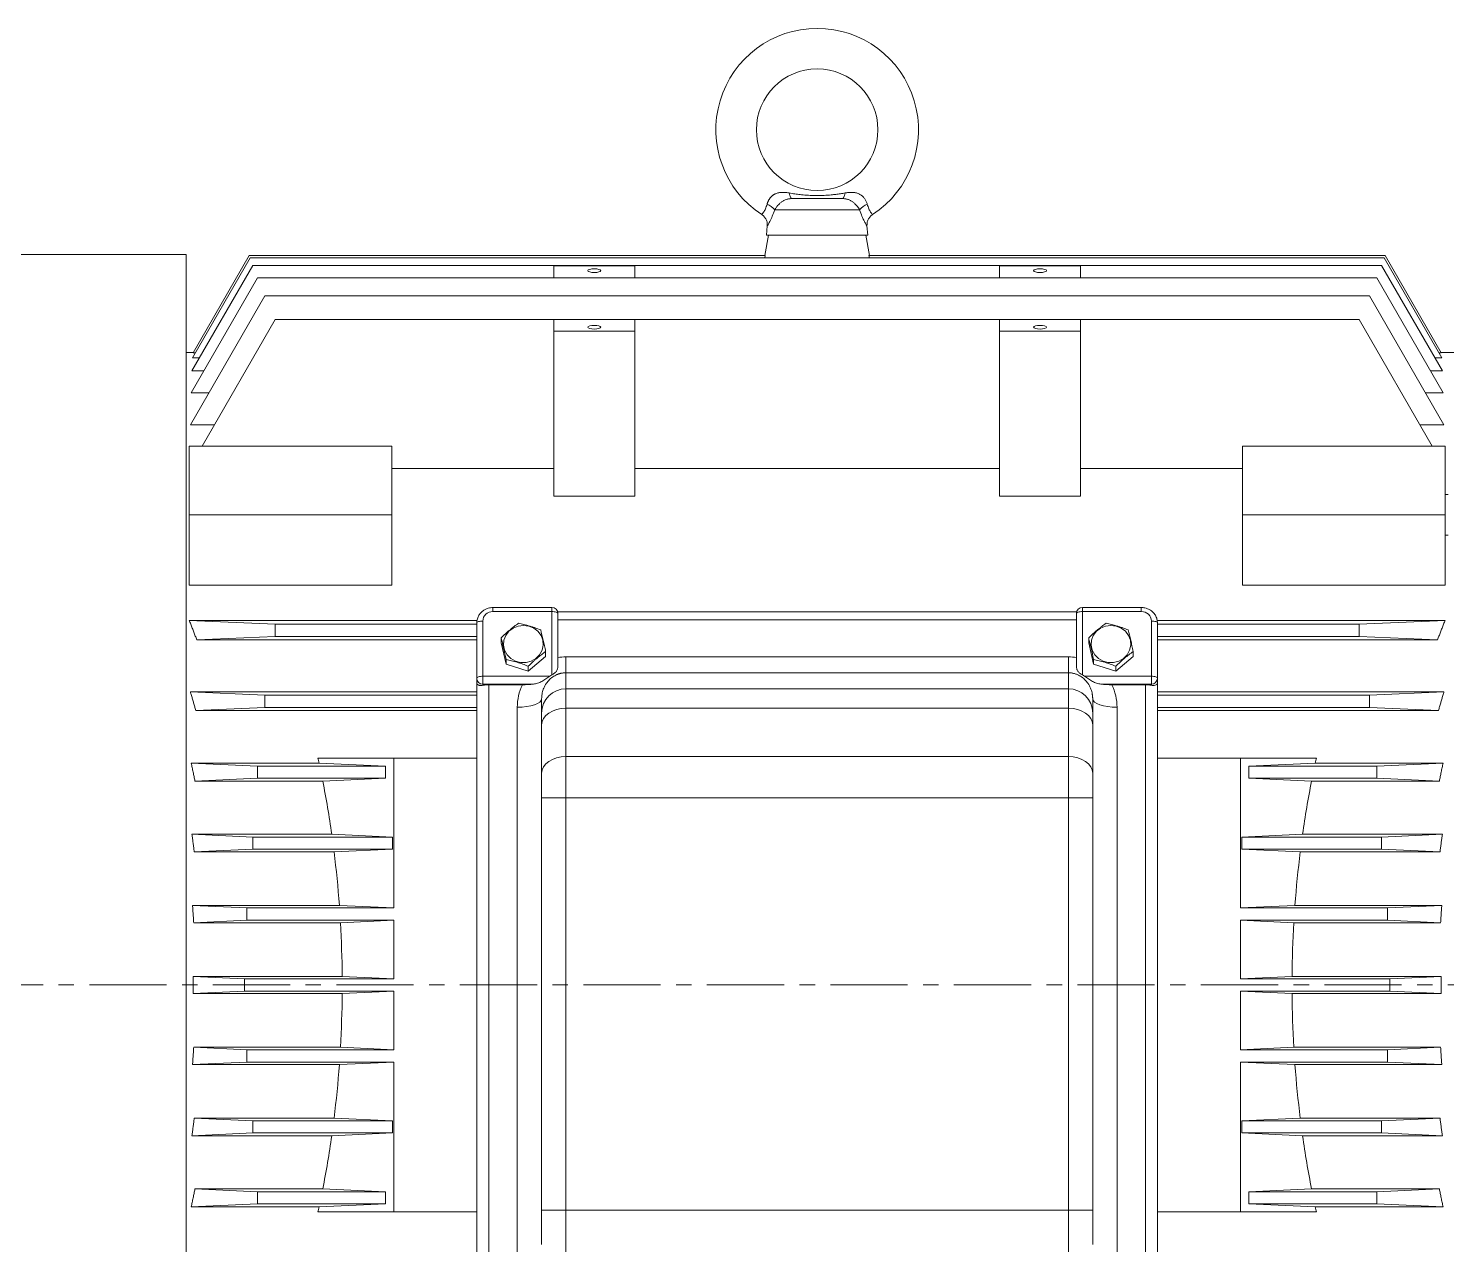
# Model space of a CAD drawing. Header units: millimetres. Extents: x -1229 to 6348, y -522 to 5252.
# Drawn here: x 616.6 to 966.6, y 1390.9 to 1691 of the extents above; entities that cross this region are included whole.
import ezdxf

# ---------------------------------------------------------------- set-up
doc = ezdxf.new("R2010")
doc.units = ezdxf.units.MM
doc.header["$LTSCALE"] = 25.4
doc.linetypes.add('CENTERX2', pattern=[0.8, 0.5, -0.1, 0.1, -0.1])
doc.layers.add('Centerline', color=5, linetype='CENTERX2', lineweight=5)

# ---------------------------------------------------------------- blocks, each defined once
blk = doc.blocks.new('HHI 286TS FRONT VIEW')
at = {"color": 7, "linetype": 'Continuous', "lineweight": 5}
for p, q in [((-332.43, 191.26), (-353.37, 191.26)), ((-355.2, 187.28), (-355.4, 185)), ((-330.4, 185), (-330.6, 187.28)), ((-354.9, 185), (-355.78, 180)), ((-330.4, 185), (-355.4, 185)), ((-330.02, 180), (-330.9, 185)), ((-498.6, 180.2), (-621.6, 180.2)), ((-498.6, 180.2), (-498.6, -158.04)), ((-482.83, 179.39), (-497.05, 154.76)), ((-483.04, 180), (-496.91, 155.99)), ((-355.69, 180), (-483.04, 180)), ((-202.97, 179.39), (-482.83, 179.39)), ((-355.69, 180), (-355.8, 179.39)), ((-330, 179.39), (-330.11, 180)), ((-202.76, 180), (-330.11, 180)), ((-188.75, 154.76), (-202.97, 179.39)), ((-188.89, 155.99), (-202.76, 180)), ((-482.17, 177.54), (-497.2, 151.5)), ((-203.63, 177.54), (-482.17, 177.54)), ((-407.9, 177.42), (-407.9, 174.43)), ((-407.9, 177.42), (-387.9, 177.42)), ((-387.9, 177.42), (-387.9, 174.43)), ((-297.9, 174.43), (-297.9, 177.42)), ((-277.9, 177.42), (-297.9, 177.42)), ((-277.9, 174.43), (-277.9, 177.42)), ((-188.6, 151.5), (-203.63, 177.54)), ((-481.01, 174.43), (-497.37, 146.08)), ((-204.79, 174.43), (-481.01, 174.43)), ((-188.43, 146.08), (-204.79, 174.43)), ((-479.24, 170), (-497.59, 138.22)), ((-206.56, 170), (-479.24, 170)), ((-188.21, 138.22), (-206.56, 170)), ((-476.67, 164.19), (-494.71, 132.94)), ((-407.9, 164.19), (-476.67, 164.19)), ((-407.9, 164.19), (-407.9, 161.28)), ((-387.9, 164.19), (-407.9, 164.19)), ((-407.9, 161.28), (-407.9, 120.56)), ((-407.9, 161.28), (-387.9, 161.28)), ((-387.9, 164.19), (-387.9, 161.28)), ((-297.9, 164.19), (-387.9, 164.19)), ((-387.9, 161.28), (-387.9, 120.56)), ((-277.9, 164.19), (-297.9, 164.19)), ((-297.9, 161.28), (-297.9, 164.19)), ((-277.9, 161.28), (-297.9, 161.28)), ((-297.9, 120.56), (-297.9, 161.28)), ((-277.9, 161.28), (-277.9, 164.19)), ((-209.13, 164.19), (-277.9, 164.19)), ((-277.9, 120.56), (-277.9, 161.28)), ((-191.09, 132.94), (-209.13, 164.19)), ((-496.91, 156), (-498.6, 156)), ((-495.32, 154.76), (-497.05, 154.76)), ((-496.34, 155.99), (-496.91, 155.99)), ((-188.75, 154.76), (-190.48, 154.76)), ((-188.89, 155.99), (-189.46, 155.99)), ((-183.2, 156), (-188.89, 156)), ((-494.24, 151.5), (-497.2, 151.5)), ((-188.6, 151.5), (-191.56, 151.5)), ((-493.05, 146.08), (-497.37, 146.08)), ((-188.43, 146.08), (-192.75, 146.08)), ((-491.67, 138.22), (-497.59, 138.22)), ((-188.21, 138.22), (-194.13, 138.22)), ((-497.9, 132.94), (-447.9, 132.94)), ((-497.9, 115.97), (-497.9, 132.94)), ((-447.9, 115.97), (-447.9, 132.94)), ((-237.9, 132.94), (-237.9, 115.97)), ((-187.9, 132.94), (-237.9, 132.94)), ((-187.9, 132.94), (-187.9, 115.97)), ((-407.9, 127.45), (-447.9, 127.45)), ((-297.9, 127.45), (-387.9, 127.45)), ((-237.9, 127.45), (-277.9, 127.45)), ((-387.9, 120.56), (-407.9, 120.56)), ((-277.9, 120.56), (-297.9, 120.56)), ((-187.2, 120.97), (-187.9, 120.97)), ((-497.9, 115.97), (-447.9, 115.97)), ((-497.9, 98.67), (-497.9, 115.97)), ((-447.9, 115.97), (-447.9, 98.67)), ((-187.9, 115.97), (-237.9, 115.97)), ((-237.9, 115.97), (-237.9, 98.67)), ((-187.9, 98.67), (-187.9, 115.97)), ((-187.9, 110.97), (-187.2, 110.97)), ((-447.9, 98.67), (-497.9, 98.67)), ((-187.9, 98.67), (-237.9, 98.67)), ((-408.4, 93.13), (-422.9, 93.13)), ((-422.9, 92.14), (-422.9, 93.13)), ((-422.9, 92.14), (-408.4, 92.14)), ((-408.4, 92.14), (-408.4, 93.13)), ((-408.4, 92.14), (-408.4, 76.48)), ((-278.85, 92.02), (-406.95, 92.02)), ((-406.9, 78.65), (-406.9, 91.63)), ((-278.9, 91.63), (-278.9, 78.65)), ((-262.9, 93.13), (-277.4, 93.13)), ((-277.4, 93.13), (-277.4, 92.14)), ((-277.4, 92.14), (-277.4, 76.48)), ((-277.4, 92.14), (-262.9, 92.14)), ((-262.9, 92.14), (-262.9, 93.13)), ((-476.67, 89), (-497.88, 89.96)), ((-497.88, 89.96), (-426.8, 89.96)), ((-476.67, 89), (-426.9, 89)), ((-476.67, 86), (-476.67, 89)), ((-426.9, 75.65), (-426.9, 89.28)), ((-425.4, 76.17), (-425.4, 89.79)), ((-406.9, 90.05), (-278.9, 90.05)), ((-260.4, 89.79), (-260.4, 76.17)), ((-259, 89.96), (-187.92, 89.96)), ((-258.9, 89.28), (-258.9, 75.65)), ((-258.9, 89), (-209.13, 89)), ((-187.92, 89.96), (-209.13, 89)), ((-209.13, 89), (-209.13, 86)), ((-495.99, 85.12), (-476.67, 86)), ((-426.9, 85.12), (-495.99, 85.12)), ((-426.9, 86), (-476.67, 86)), ((-420.89, 84.41), (-420.89, 85.61)), ((-420.89, 84.41), (-419.68, 79.11)), ((-275.89, 84.41), (-275.89, 85.61)), ((-274.68, 79.11), (-275.89, 84.41)), ((-209.13, 86), (-258.9, 86)), ((-189.81, 85.12), (-258.9, 85.12)), ((-189.81, 85.12), (-209.13, 86)), ((-414.19, 77.44), (-409.91, 81.08)), ((-409.91, 82.27), (-409.91, 81.08)), ((-404.9, 80.95), (-404.9, 77.03)), ((-280.9, 80.95), (-404.9, 80.95)), ((-280.9, 80.95), (-280.9, 77.03)), ((-264.91, 81.08), (-269.19, 77.44)), ((-264.91, 81.08), (-264.91, 82.27)), ((-419.68, 80.3), (-419.68, 79.11)), ((-419.68, 79.11), (-414.19, 77.44)), ((-414.19, 78.64), (-414.19, 77.44)), ((-404.9, 73.07), (-404.9, 77.03)), ((-280.9, 77.03), (-404.9, 77.03)), ((-280.9, 77.03), (-280.9, 73.07)), ((-274.68, 79.11), (-274.68, 80.3)), ((-269.19, 77.44), (-274.68, 79.11)), ((-269.19, 77.44), (-269.19, 78.64)), ((-426.9, 74.46), (-426.9, 75.65)), ((-426.9, -70.94), (-426.9, 74.46)), ((-425.4, 75.65), (-425.4, 76.17)), ((-408.9, 76.17), (-425.4, 76.17)), ((-425.4, 74.24), (-425.4, 75.65)), ((-425.4, 74.24), (-412.94, 74.24)), ((-425.4, 74.24), (-425.4, 73.94)), ((-423.9, 74.07), (-415.63, 74.07)), ((-423.9, -69.44), (-423.9, 74.07)), ((-276.9, 76.17), (-260.4, 76.17)), ((-272.86, 74.24), (-260.4, 74.24)), ((-270.17, 74.07), (-261.9, 74.07)), ((-261.9, 74.07), (-261.9, -69.44)), ((-260.4, 76.17), (-260.4, 75.65)), ((-260.4, 75.65), (-260.4, 74.24)), ((-260.4, 74.24), (-260.4, 73.94)), ((-258.9, 75.65), (-258.9, 74.46)), ((-258.9, 74.46), (-258.9, -70.94)), ((-497.59, 72.33), (-426.9, 72.33)), ((-497.59, 72.33), (-479.24, 71.5)), ((-479.24, 71.5), (-426.9, 71.5)), ((-479.24, 68.5), (-479.24, 71.5)), ((-410.9, 67.09), (-410.9, 70.56)), ((-404.9, 68.26), (-404.9, 73.07)), ((-280.9, 73.07), (-404.9, 73.07)), ((-280.9, 68.26), (-280.9, 73.07)), ((-274.9, 67.09), (-274.9, 70.56)), ((-258.9, 72.33), (-188.21, 72.33)), ((-258.9, 71.5), (-206.56, 71.5)), ((-206.56, 71.5), (-188.21, 72.33)), ((-206.56, 71.5), (-206.56, 68.5)), ((-496.25, 67.73), (-479.24, 68.5)), ((-426.9, 67.73), (-496.25, 67.73)), ((-426.9, 68.5), (-479.24, 68.5)), ((-416.9, 68.51), (-416.9, -67.35)), ((-404.9, 56.33), (-404.9, 68.26)), ((-404.9, 68.26), (-280.9, 68.26)), ((-280.9, 68.26), (-280.9, 56.33)), ((-268.9, -67.35), (-268.9, 68.51)), ((-206.56, 68.5), (-258.9, 68.5)), ((-189.55, 67.73), (-258.9, 67.73)), ((-189.55, 67.73), (-206.56, 68.5)), ((-410.9, 52.28), (-410.9, 64.21)), ((-274.9, 52.28), (-274.9, 64.21)), ((-404.9, 46.19), (-404.9, 56.33)), ((-280.9, 56.33), (-404.9, 56.33)), ((-280.9, 56.33), (-280.9, 46.19)), ((-497.37, 54.74), (-465.83, 54.74)), ((-497.37, 54.74), (-481.01, 54)), ((-481.01, 54), (-449.46, 54)), ((-481.01, 54), (-481.01, 51)), ((-447.4, 56), (-466.1, 56)), ((-465.83, 54.74), (-449.46, 54)), ((-449.46, 54), (-449.46, 51)), ((-447.4, 19.04), (-447.4, 56)), ((-426.9, 56), (-447.4, 56)), ((-238.4, 56), (-258.9, 56)), ((-238.4, 56), (-238.4, 19.04)), ((-219.7, 56), (-238.4, 56)), ((-236.34, 54), (-219.97, 54.74)), ((-236.34, 51), (-236.34, 54)), ((-236.34, 54), (-204.79, 54)), ((-219.97, 54.74), (-188.43, 54.74)), ((-204.79, 54), (-188.43, 54.74)), ((-204.79, 51), (-204.79, 54)), ((-481.01, 51), (-496.46, 50.3)), ((-464.91, 50.3), (-496.46, 50.3)), ((-449.46, 51), (-481.01, 51)), ((-464.91, 50.3), (-449.46, 51)), ((-220.89, 50.3), (-236.34, 51)), ((-204.79, 51), (-236.34, 51)), ((-189.34, 50.3), (-220.89, 50.3)), ((-189.34, 50.3), (-204.79, 51)), ((-410.9, 46.19), (-404.9, 46.19)), ((-410.9, -55.59), (-410.9, 46.19)), ((-404.9, -55.59), (-404.9, 46.19)), ((-404.9, 46.19), (-280.9, 46.19)), ((-280.9, 46.19), (-274.9, 46.19)), ((-280.9, 46.19), (-280.9, -55.59)), ((-274.9, -55.59), (-274.9, 46.19)), ((-497.2, 37.18), (-482.17, 36.5)), ((-497.2, 37.18), (-462.7, 37.18)), ((-482.17, 36.5), (-447.67, 36.5)), ((-482.17, 36.5), (-482.17, 33.5)), ((-462.7, 37.18), (-447.67, 36.5)), ((-447.67, 36.5), (-447.67, 33.5)), ((-238.13, 36.5), (-223.1, 37.18)), ((-238.13, 33.5), (-238.13, 36.5)), ((-238.13, 36.5), (-203.63, 36.5)), ((-223.1, 37.18), (-188.6, 37.18)), ((-203.63, 36.5), (-188.6, 37.18)), ((-203.63, 33.5), (-203.63, 36.5)), ((-482.17, 33.5), (-496.62, 32.84)), ((-462.12, 32.84), (-496.62, 32.84)), ((-447.67, 33.5), (-482.17, 33.5)), ((-447.67, 33.5), (-462.12, 32.84)), ((-223.68, 32.84), (-238.13, 33.5)), ((-203.63, 33.5), (-238.13, 33.5)), ((-189.18, 32.84), (-223.68, 32.84)), ((-189.18, 32.84), (-203.63, 33.5)), ((-497.05, 19.64), (-483.63, 19.04)), ((-497.05, 19.64), (-460.82, 19.64)), ((-483.63, 19.04), (-483.63, 15.96)), ((-483.63, 19.04), (-447.4, 19.04)), ((-460.82, 19.64), (-447.4, 19.04)), ((-224.98, 19.64), (-238.4, 19.04)), ((-238.4, 19.04), (-202.17, 19.04)), ((-224.98, 19.64), (-188.75, 19.64)), ((-202.17, 19.04), (-188.75, 19.64)), ((-202.17, 15.96), (-202.17, 19.04)), ((-483.63, 15.96), (-496.77, 15.37)), ((-460.54, 15.37), (-496.77, 15.37)), ((-447.4, 15.96), (-483.63, 15.96)), ((-460.54, 15.37), (-447.4, 15.96)), ((-447.4, 1.55), (-447.4, 15.96)), ((-202.17, 15.96), (-238.4, 15.96)), ((-238.4, 15.96), (-238.4, 1.55)), ((-225.26, 15.37), (-238.4, 15.96)), ((-189.03, 15.37), (-225.26, 15.37)), ((-189.03, 15.37), (-202.17, 15.96)), ((-496.91, 2.13), (-484.2, 1.55)), ((-496.91, 2.13), (-460.11, 2.13)), ((-484.2, 1.55), (-484.2, -1.55)), ((-484.2, 1.55), (-447.4, 1.55)), ((-460.11, 2.13), (-447.4, 1.55)), ((-225.69, 2.13), (-238.4, 1.55)), ((-238.4, 1.55), (-201.6, 1.55)), ((-225.69, 2.13), (-188.89, 2.13)), ((-201.6, 1.55), (-188.89, 2.13)), ((-201.6, -1.55), (-201.6, 1.55)), ((-484.2, -1.55), (-496.91, -2.13)), ((-460.11, -2.13), (-496.91, -2.13)), ((-447.4, -1.55), (-484.2, -1.55)), ((-460.11, -2.13), (-447.4, -1.55)), ((-447.4, -15.96), (-447.4, -1.55)), ((-225.69, -2.13), (-238.4, -1.55)), ((-201.6, -1.55), (-238.4, -1.55)), ((-238.4, -1.55), (-238.4, -15.96)), ((-188.89, -2.13), (-225.69, -2.13)), ((-188.89, -2.13), (-201.6, -1.55)), ((-496.77, -15.37), (-483.63, -15.96)), ((-496.77, -15.37), (-460.54, -15.37)), ((-483.63, -15.96), (-483.63, -19.04)), ((-483.63, -15.96), (-447.4, -15.96)), ((-460.54, -15.37), (-447.4, -15.96)), ((-225.26, -15.37), (-238.4, -15.96)), ((-238.4, -15.96), (-202.17, -15.96)), ((-225.26, -15.37), (-189.03, -15.37)), ((-202.17, -15.96), (-189.03, -15.37)), ((-202.17, -19.04), (-202.17, -15.96)), ((-483.63, -19.04), (-497.05, -19.64)), ((-460.82, -19.64), (-497.05, -19.64)), ((-447.4, -19.04), (-483.63, -19.04)), ((-460.82, -19.64), (-447.4, -19.04)), ((-447.4, -56), (-447.4, -19.04)), ((-202.17, -19.04), (-238.4, -19.04)), ((-238.4, -19.04), (-238.4, -56)), ((-224.98, -19.64), (-238.4, -19.04)), ((-188.75, -19.64), (-224.98, -19.64)), ((-188.75, -19.64), (-202.17, -19.04)), ((-496.62, -32.84), (-482.17, -33.5)), ((-496.62, -32.84), (-462.12, -32.84)), ((-482.17, -33.5), (-482.17, -36.5)), ((-482.17, -33.5), (-447.67, -33.5)), ((-462.12, -32.84), (-447.67, -33.5)), ((-447.67, -33.5), (-447.67, -36.5)), ((-238.13, -33.5), (-223.68, -32.84)), ((-238.13, -36.5), (-238.13, -33.5)), ((-238.13, -33.5), (-203.63, -33.5)), ((-223.68, -32.84), (-189.18, -32.84)), ((-203.63, -33.5), (-189.18, -32.84)), ((-203.63, -36.5), (-203.63, -33.5)), ((-482.17, -36.5), (-497.2, -37.18)), ((-462.7, -37.18), (-497.2, -37.18)), ((-447.67, -36.5), (-482.17, -36.5)), ((-447.67, -36.5), (-462.7, -37.18)), ((-223.1, -37.18), (-238.13, -36.5)), ((-203.63, -36.5), (-238.13, -36.5)), ((-188.6, -37.18), (-223.1, -37.18)), ((-188.6, -37.18), (-203.63, -36.5)), ((-496.46, -50.3), (-481.01, -51)), ((-496.46, -50.3), (-464.91, -50.3)), ((-481.01, -51), (-481.01, -54)), ((-481.01, -51), (-449.46, -51)), ((-464.91, -50.3), (-449.46, -51)), ((-449.46, -51), (-449.46, -54)), ((-220.89, -50.3), (-236.34, -51)), ((-236.34, -54), (-236.34, -51)), ((-236.34, -51), (-204.79, -51)), ((-220.89, -50.3), (-189.34, -50.3)), ((-204.79, -51), (-189.34, -50.3)), ((-204.79, -54), (-204.79, -51)), ((-481.01, -54), (-497.37, -54.74)), ((-465.83, -54.74), (-497.37, -54.74)), ((-449.46, -54), (-481.01, -54)), ((-466.1, -56), (-447.4, -56)), ((-449.46, -54), (-465.83, -54.74)), ((-447.4, -56), (-426.9, -56)), ((-404.9, -55.59), (-410.9, -55.59)), ((-404.9, -69.69), (-404.9, -55.59)), ((-280.9, -55.59), (-404.9, -55.59)), ((-280.9, -55.59), (-280.9, -69.69)), ((-274.9, -55.59), (-280.9, -55.59)), ((-258.9, -56), (-238.4, -56)), ((-238.4, -56), (-219.7, -56)), ((-236.34, -54), (-219.97, -54.74)), ((-204.79, -54), (-236.34, -54)), ((-188.43, -54.74), (-219.97, -54.74)), ((-188.43, -54.74), (-204.79, -54))]:
    blk.add_line(p, q, dxfattribs=at)
at = {"color": 7, "linetype": 'Continuous', "lineweight": 5, "flags": 128}
for points in [[(-349.8, 195.39), (-349.74, 195.09), (-349.67, 194.81), (-349.59, 194.57), (-349.5, 194.37), (-349.4, 194.21), (-349.3, 194.09), (-349.2, 194.02), (-349.09, 194)], [(-336.71, 194), (-336.6, 194.02), (-336.5, 194.09), (-336.4, 194.21), (-336.3, 194.37), (-336.21, 194.57), (-336.13, 194.81), (-336.06, 195.09), (-336, 195.39)], [(-397.9, 175.78), (-397.29, 175.81), (-396.77, 175.91), (-396.42, 176.06), (-396.3, 176.23), (-396.42, 176.4), (-396.77, 176.54), (-397.29, 176.64), (-397.9, 176.67), (-398.51, 176.64), (-399.03, 176.54), (-399.38, 176.4), (-399.5, 176.23), (-399.38, 176.06), (-399.03, 175.91), (-398.51, 175.81), (-397.9, 175.78)], [(-287.9, 175.78), (-288.51, 175.81), (-289.03, 175.91), (-289.38, 176.06), (-289.5, 176.23), (-289.38, 176.4), (-289.03, 176.54), (-288.51, 176.64), (-287.9, 176.67), (-287.29, 176.64), (-286.77, 176.54), (-286.42, 176.4), (-286.3, 176.23), (-286.42, 176.06), (-286.77, 175.91), (-287.29, 175.81), (-287.9, 175.78)], [(-397.9, 161.83), (-398.51, 161.86), (-399.03, 161.96), (-399.38, 162.11), (-399.5, 162.28), (-399.38, 162.45), (-399.03, 162.59), (-398.51, 162.69), (-397.9, 162.72), (-397.29, 162.69), (-396.77, 162.59), (-396.42, 162.45), (-396.3, 162.28), (-396.42, 162.11), (-396.77, 161.96), (-397.29, 161.86), (-397.9, 161.83)], [(-287.9, 161.83), (-288.51, 161.86), (-289.03, 161.96), (-289.38, 162.11), (-289.5, 162.28), (-289.38, 162.45), (-289.03, 162.59), (-288.51, 162.69), (-287.9, 162.72), (-287.29, 162.69), (-286.77, 162.59), (-286.42, 162.45), (-286.3, 162.28), (-286.42, 162.11), (-286.77, 161.96), (-287.29, 161.86), (-287.9, 161.83)], [(-408.4, 92.14), (-408.11, 92.13), (-407.83, 92.1), (-407.57, 92.05), (-407.34, 91.99), (-407.15, 91.91), (-407.01, 91.82), (-406.93, 91.73), (-406.9, 91.63)], [(-278.9, 91.63), (-278.87, 91.73), (-278.79, 91.82), (-278.65, 91.91), (-278.46, 91.99), (-278.23, 92.05), (-277.97, 92.1), (-277.69, 92.13), (-277.4, 92.14)], [(-425.4, 89.79), (-425.69, 89.78), (-425.97, 89.75), (-426.23, 89.71), (-426.46, 89.64), (-426.65, 89.56), (-426.79, 89.48), (-426.87, 89.38), (-426.9, 89.28)], [(-415.4, 88.72), (-414.08, 88.55), (-412.85, 88.05), (-411.82, 87.26), (-411.05, 86.23), (-410.6, 85.05), (-410.51, 83.8), (-410.78, 82.57), (-411.4, 81.46), (-412.31, 80.54), (-413.45, 79.89), (-414.73, 79.55), (-416.07, 79.55), (-417.35, 79.89), (-418.49, 80.54), (-419.4, 81.46), (-420.02, 82.57), (-420.29, 83.8), (-420.2, 85.05), (-419.75, 86.23), (-418.98, 87.26), (-417.95, 88.05), (-416.72, 88.55), (-415.4, 88.72)], [(-270.4, 88.72), (-269.08, 88.55), (-267.85, 88.05), (-266.82, 87.26), (-266.05, 86.23), (-265.6, 85.05), (-265.51, 83.8), (-265.78, 82.57), (-266.4, 81.46), (-267.31, 80.54), (-268.45, 79.89), (-269.73, 79.55), (-271.07, 79.55), (-272.35, 79.89), (-273.49, 80.54), (-274.4, 81.46), (-275.02, 82.57), (-275.29, 83.8), (-275.2, 85.05), (-274.75, 86.23), (-273.98, 87.26), (-272.95, 88.05), (-271.72, 88.55), (-270.4, 88.72)], [(-260.4, 89.79), (-260.11, 89.78), (-259.83, 89.75), (-259.57, 89.71), (-259.34, 89.64), (-259.15, 89.56), (-259.01, 89.48), (-258.93, 89.38), (-258.9, 89.28)], [(-426.9, 75.65), (-426.87, 75.75), (-426.79, 75.85), (-426.65, 75.94), (-426.46, 76.02), (-426.23, 76.08), (-425.97, 76.13), (-425.69, 76.16), (-425.4, 76.17)], [(-260.4, 76.17), (-260.11, 76.16), (-259.83, 76.13), (-259.57, 76.08), (-259.34, 76.02), (-259.15, 75.94), (-259.01, 75.85), (-258.93, 75.75), (-258.9, 75.65)], [(-416.9, 68.51), (-415.73, 68.55), (-414.6, 68.67), (-413.57, 68.86), (-412.66, 69.11), (-411.91, 69.42), (-411.36, 69.78), (-411.02, 70.16), (-410.9, 70.56)], [(-268.9, 68.51), (-270.07, 68.55), (-271.2, 68.67), (-272.23, 68.86), (-273.14, 69.11), (-273.89, 69.42), (-274.44, 69.78), (-274.78, 70.16), (-274.9, 70.56)], [(-410.9, 64.21), (-410.78, 65), (-410.44, 65.76), (-409.89, 66.46), (-409.14, 67.08), (-408.23, 67.58), (-407.2, 67.95), (-406.07, 68.18), (-404.9, 68.26)], [(-280.9, 68.26), (-279.73, 68.18), (-278.6, 67.95), (-277.57, 67.58), (-276.66, 67.08), (-275.91, 66.46), (-275.36, 65.76), (-275.02, 65), (-274.9, 64.21)], [(-410.9, 52.28), (-410.78, 53.07), (-410.44, 53.83), (-409.89, 54.53), (-409.14, 55.14), (-408.23, 55.65), (-407.2, 56.02), (-406.07, 56.25), (-404.9, 56.33)], [(-280.9, 56.33), (-279.73, 56.25), (-278.6, 56.02), (-277.57, 55.65), (-276.66, 55.14), (-275.91, 54.53), (-275.36, 53.83), (-275.02, 53.07), (-274.9, 52.28)]]:
    blk.add_lwpolyline(points, dxfattribs=at)
at = {"color": 7, "linetype": 'Continuous', "lineweight": 5}
blk.add_circle((-342.9, 211), 15, dxfattribs=at)
for centre, radius, start, end in [((-342.9, 211), 25, 303.0931, 236.9006), ((-356.86, 188.33), 4.56, 39.9679, 69.4473), ((-328.94, 188.33), 4.56, 110.5527, 140.0321), ((-408.4, 91.63), 1.5, 0, 90), ((-277.4, 91.63), 1.5, 90, 180), ((-425.44, 75.7), 1.46, 181.8362, 271.7253), ((-423.94, 66.21), 7.86, 89.7379, 100.7342), ((-261.86, 66.21), 7.86, 79.2658, 90.2621), ((-260.36, 75.7), 1.46, 268.2747, 358.1638), ((-404.91, 67.08), 5.99, 89.8911, 179.8905), ((-280.89, 67.08), 5.99, 0.1095, 90.1089)]:
    blk.add_arc(centre, radius, start, end, dxfattribs=at)
for centre, start_param, end_param in [((-550.17, 0), 5.070934, 5.079558), ((-135.63, 0), 1.203628, 1.212252), ((-550.17, 0), 4.95305, 5.040686), ((-135.63, 0), 1.242499, 1.330136), ((-550.17, 0), 4.838653, 4.924518), ((-135.63, 0), 1.358668, 1.444532), ((-550.17, 0), 4.726036, 4.81106), ((-135.63, 0), 1.472125, 1.557149), ((-550.17, 0), 4.613718, 4.698742), ((-135.63, 0), 1.584443, 1.669467), ((-550.17, 0), 4.50026, 4.586125), ((-135.63, 0), 1.697061, 1.782925), ((-550.17, 0), 4.384092, 4.471728), ((-135.63, 0), 1.811457, 1.899094), ((-550.17, 0), 4.34522, 4.353844), ((-135.63, 0), 1.929341, 1.937965)]:
    blk.add_ellipse(centre, major_axis=(0, 156), ratio=0.57735, start_param=start_param, end_param=end_param, dxfattribs=at)
for points, knots in [([(-356.55, 190.06), (-356.55, 190.06), (-356.59, 190), (-356.45, 190.19), (-356.13, 190.63), (-355.64, 191.43), (-355.39, 192.21), (-355.26, 192.6)], [0, 0, 0, 0, 0.000071, 0.250375, 0.500644, 0.750779, 1, 1, 1, 1]), ([(-355.26, 192.6), (-355.25, 192.66), (-355.21, 192.78), (-355.16, 192.95), (-355.09, 193.12), (-355.02, 193.29), (-354.95, 193.45), (-354.87, 193.6), (-354.78, 193.75), (-354.69, 193.89), (-354.6, 194.03), (-354.5, 194.16), (-354.39, 194.28), (-354.29, 194.4), (-354.17, 194.52), (-354.06, 194.62), (-353.94, 194.72), (-353.82, 194.82), (-353.7, 194.91), (-353.57, 194.99), (-353.44, 195.07), (-353.31, 195.14), (-352.96, 195.3), (-352.37, 195.49), (-351.62, 195.56), (-350.96, 195.54), (-350.39, 195.49), (-350, 195.42), (-349.8, 195.39)], [0, 0, 0, 0, 0.028652, 0.056573, 0.083798, 0.110368, 0.13632, 0.161694, 0.18653, 0.210869, 0.234753, 0.258222, 0.281318, 0.304083, 0.326559, 0.348787, 0.370809, 0.392665, 0.414396, 0.436042, 0.45764, 0.479231, 0.500849, 0.622451, 0.750474, 0.829801, 0.912729, 1, 1, 1, 1]), ([(-349.09, 194), (-349.15, 194), (-349.26, 194), (-349.43, 193.99), (-349.61, 193.98), (-349.83, 193.95), (-350.12, 193.91), (-350.56, 193.79), (-350.99, 193.61), (-351.39, 193.38), (-351.78, 193.12), (-352.22, 192.75), (-352.61, 192.34), (-352.87, 192.02), (-353.06, 191.76), (-353.22, 191.51), (-353.32, 191.34), (-353.37, 191.26)], [0, 0, 0, 0, 0.030588, 0.061546, 0.092932, 0.124801, 0.183824, 0.249632, 0.374406, 0.436808, 0.499662, 0.629553, 0.749371, 0.81133, 0.873745, 0.936633, 1, 1, 1, 1]), ([(-349.8, 195.39), (-349.57, 195.35), (-349.11, 195.27), (-348.42, 195.17), (-347.74, 195.07), (-347.06, 194.99), (-346.03, 194.88), (-344.64, 194.78), (-342.9, 194.74), (-341.16, 194.78), (-339.62, 194.89), (-338.29, 195.04), (-337.14, 195.2), (-336.38, 195.33), (-336, 195.39)], [0, 0, 0, 0, 0.051401, 0.102006, 0.1519, 0.201173, 0.249908, 0.376526, 0.500003, 0.623428, 0.749996, 0.831542, 0.914743, 1, 1, 1, 1]), ([(-336.71, 194), (-338.37, 194), (-340.59, 194), (-345.21, 194), (-347.43, 194), (-349.09, 194)], [0, 0, 0, 0, 0.5, 0.5, 1, 1, 1, 1]), ([(-332.43, 191.26), (-332.46, 191.31), (-332.51, 191.4), (-332.6, 191.55), (-332.69, 191.69), (-332.79, 191.83), (-332.9, 191.98), (-333.01, 192.12), (-333.22, 192.37), (-333.57, 192.74), (-334.01, 193.12), (-334.4, 193.38), (-334.71, 193.55), (-335.02, 193.7), (-335.35, 193.82), (-335.68, 193.91), (-336.02, 193.96), (-336.36, 194), (-336.59, 194), (-336.71, 194)], [0, 0, 0, 0, 0.036169, 0.072182, 0.10804, 0.143744, 0.179297, 0.2147, 0.249959, 0.369715, 0.499431, 0.562063, 0.62411, 0.689902, 0.749359, 0.815265, 0.87434, 0.938039, 1, 1, 1, 1]), ([(-336, 195.39), (-335.89, 195.41), (-335.69, 195.44), (-335.4, 195.48), (-335.11, 195.52), (-334.83, 195.54), (-334.55, 195.55), (-334.08, 195.55), (-333.43, 195.49), (-332.78, 195.28), (-332.34, 195.06), (-332.07, 194.89), (-331.82, 194.7), (-331.58, 194.47), (-331.35, 194.22), (-331.14, 193.94), (-330.95, 193.64), (-330.78, 193.32), (-330.64, 192.96), (-330.57, 192.72), (-330.54, 192.6)], [0, 0, 0, 0, 0.044357, 0.087536, 0.129624, 0.170712, 0.210896, 0.250276, 0.378139, 0.499623, 0.544946, 0.590326, 0.636119, 0.682697, 0.73044, 0.779733, 0.830962, 0.884505, 0.940732, 1, 1, 1, 1]), ([(-330.54, 192.6), (-330.41, 192.21), (-330.15, 191.42), (-329.68, 190.64), (-329.32, 190.15), (-329.27, 190.09), (-329.25, 190.06)], [0, 0, 0, 0, 0.250317, 0.499813, 0.749858, 1, 1, 1, 1]), ([(-356.55, 190.06), (-356.34, 189.89), (-355.91, 189.56), (-355.46, 188.87), (-355.19, 188.09), (-355.2, 187.55), (-355.2, 187.28)], [0, 0, 0, 0, 0.245383, 0.500002, 0.754617, 1, 1, 1, 1]), ([(-353.37, 191.26), (-353.56, 190.71), (-353.96, 189.6), (-354.59, 188.33), (-355.09, 187.45), (-355.17, 187.34), (-355.2, 187.28)], [0, 0, 0, 0, 0.250063, 0.500302, 0.75028, 1, 1, 1, 1]), ([(-330.6, 187.28), (-330.6, 187.28), (-330.54, 187.19), (-330.75, 187.52), (-331.2, 188.31), (-331.85, 189.6), (-332.24, 190.71), (-332.43, 191.26)], [0, 0, 0, 0, 0.000027, 0.249711, 0.499472, 0.749103, 1, 1, 1, 1]), ([(-330.6, 187.28), (-330.6, 187.55), (-330.61, 188.09), (-330.34, 188.87), (-329.89, 189.56), (-329.46, 189.89), (-329.25, 190.06)], [0, 0, 0, 0, 0.2453831, 0.4999977, 0.7546169, 1, 1, 1, 1]), ([(-422.9, 93.13), (-423.29, 93.1), (-423.84, 93.06), (-424.6, 92.78), (-425.22, 92.45), (-425.86, 91.91), (-426.41, 91.21), (-426.77, 90.34), (-426.94, 89.66), (-426.89, 89.31), (-426.89, 89.28)], [0, 0, 0, 0, 0.1872492, 0.2635912, 0.390454, 0.523699, 0.6685335, 0.8229772, 0.987669, 1, 1, 1, 1]), ([(-258.91, 89.31), (-258.94, 89.63), (-258.98, 90.3), (-259.4, 91.23), (-260.02, 92), (-260.71, 92.53), (-261.39, 92.86), (-262.09, 93.08), (-262.61, 93.11), (-262.9, 93.13)], [0, 0, 0, 0, 0.160808, 0.32897, 0.493484, 0.643954, 0.749247, 0.861322, 1, 1, 1, 1]), ([(-495.99, 85.12), (-496.11, 85.45), (-496.36, 86.1), (-496.73, 87.07), (-497.11, 88.04), (-497.49, 89), (-497.75, 89.64), (-497.88, 89.96)], [0, 0, 0, 0, 0.198904, 0.398354, 0.598352, 0.7989, 1, 1, 1, 1]), ([(-420.89, 85.61), (-420.2, 86.29), (-419.49, 86.96), (-418.58, 87.73), (-418.39, 87.88), (-418.03, 88.17), (-417.85, 88.32), (-417.31, 88.73), (-416.96, 88.99), (-416.61, 89.24)], [0, 0, 0, 0, 0.5, 0.5, 0.625, 0.625, 0.75, 0.75, 1, 1, 1, 1]), ([(-416.61, 89.24), (-415.71, 89.07), (-414.8, 88.85), (-413.64, 88.49), (-413.4, 88.42), (-412.94, 88.27), (-412.71, 88.19), (-412.02, 87.94), (-411.57, 87.76), (-411.12, 87.58)], [0, 0, 0, 0, 0.5, 0.5, 0.625, 0.625, 0.75, 0.75, 1, 1, 1, 1]), ([(-411.12, 87.58), (-410.92, 86.81), (-410.72, 85.99), (-410.46, 84.86), (-410.41, 84.63), (-410.31, 84.17), (-410.26, 83.93), (-410.1, 83.23), (-410, 82.75), (-409.91, 82.27)], [0, 0, 0, 0, 0.5, 0.5, 0.625, 0.625, 0.75, 0.75, 1, 1, 1, 1]), ([(-275.89, 85.61), (-275.2, 86.29), (-274.49, 86.96), (-273.58, 87.73), (-273.39, 87.88), (-273.03, 88.17), (-272.85, 88.32), (-272.31, 88.73), (-271.96, 88.99), (-271.61, 89.24)], [0, 0, 0, 0, 0.5, 0.5, 0.625, 0.625, 0.75, 0.75, 1, 1, 1, 1]), ([(-271.61, 89.24), (-270.71, 89.07), (-269.8, 88.85), (-268.64, 88.49), (-268.4, 88.42), (-267.94, 88.27), (-267.71, 88.19), (-267.02, 87.94), (-266.57, 87.76), (-266.12, 87.58)], [0, 0, 0, 0, 0.5, 0.5, 0.625, 0.625, 0.75, 0.75, 1, 1, 1, 1]), ([(-266.12, 87.58), (-265.92, 86.81), (-265.72, 85.99), (-265.46, 84.86), (-265.41, 84.63), (-265.31, 84.17), (-265.26, 83.93), (-265.1, 83.23), (-265, 82.75), (-264.91, 82.27)], [0, 0, 0, 0, 0.5, 0.5, 0.625, 0.625, 0.75, 0.75, 1, 1, 1, 1]), ([(-187.92, 89.96), (-188.05, 89.64), (-188.31, 89), (-188.69, 88.04), (-189.07, 87.07), (-189.44, 86.1), (-189.69, 85.45), (-189.81, 85.12)], [0, 0, 0, 0, 0.2010999, 0.4016477, 0.6016456, 0.8010957, 1, 1, 1, 1]), ([(-419.68, 80.3), (-419.88, 81.26), (-420.08, 82.2), (-420.34, 83.33), (-420.39, 83.55), (-420.49, 83.98), (-420.54, 84.2), (-420.7, 84.82), (-420.8, 85.22), (-420.89, 85.61)], [0, 0, 0, 0, 0.5, 0.5, 0.625, 0.625, 0.75, 0.75, 1, 1, 1, 1]), ([(-274.68, 80.3), (-274.88, 81.26), (-275.08, 82.2), (-275.34, 83.33), (-275.39, 83.55), (-275.49, 83.98), (-275.54, 84.2), (-275.7, 84.82), (-275.8, 85.22), (-275.89, 85.61)], [0, 0, 0, 0, 0.5, 0.5, 0.625, 0.625, 0.75, 0.75, 1, 1, 1, 1]), ([(-409.91, 82.27), (-410.6, 81.77), (-411.31, 81.23), (-412.22, 80.46), (-412.41, 80.3), (-412.77, 79.98), (-412.95, 79.81), (-413.49, 79.32), (-413.84, 78.98), (-414.19, 78.64)], [0, 0, 0, 0, 0.5, 0.5, 0.625, 0.625, 0.75, 0.75, 1, 1, 1, 1]), ([(-406.9, 78.65), (-406.9, 78.96), (-406.9, 79.29), (-406.9, 80), (-406.9, 80.38), (-406.9, 80.78)], [0, 0, 0, 0, 0.5, 0.5, 1, 1, 1, 1]), ([(-278.9, 78.65), (-278.9, 78.96), (-278.9, 79.29), (-278.9, 80), (-278.9, 80.38), (-278.9, 80.78)], [0, 0, 0, 0, 0.5, 0.5, 1, 1, 1, 1]), ([(-264.91, 82.27), (-265.6, 81.77), (-266.31, 81.23), (-267.22, 80.46), (-267.41, 80.3), (-267.77, 79.98), (-267.95, 79.81), (-268.49, 79.32), (-268.84, 78.98), (-269.19, 78.64)], [0, 0, 0, 0, 0.5, 0.5, 0.625, 0.625, 0.75, 0.75, 1, 1, 1, 1]), ([(-414.19, 78.64), (-415.09, 79), (-416, 79.34), (-417.16, 79.69), (-417.4, 79.76), (-417.86, 79.88), (-418.09, 79.94), (-418.78, 80.11), (-419.23, 80.21), (-419.68, 80.3)], [0, 0, 0, 0, 0.5, 0.5, 0.625, 0.625, 0.75, 0.75, 1, 1, 1, 1]), ([(-404.9, 77.03), (-404.97, 77.03), (-405.1, 77.03), (-405.31, 77.01), (-405.51, 77), (-405.71, 76.97), (-405.92, 76.94), (-406.12, 76.89), (-406.32, 76.85), (-406.52, 76.79), (-406.72, 76.73), (-406.92, 76.65), (-407.43, 76.45), (-408.24, 75.99), (-409.02, 75.3), (-409.57, 74.64), (-409.93, 74.11), (-410.24, 73.54), (-410.48, 72.97), (-410.67, 72.36), (-410.8, 71.79), (-410.88, 71.19), (-410.89, 70.79), (-410.9, 70.56)], [0, 0, 0, 0, 0.018134, 0.036326, 0.054595, 0.072958, 0.091435, 0.110041, 0.128794, 0.147711, 0.166808, 0.186101, 0.205604, 0.321601, 0.450871, 0.516547, 0.587065, 0.654156, 0.727294, 0.792565, 0.866521, 0.92205, 1, 1, 1, 1]), ([(-408.4, 76.48), (-408.27, 76.56), (-408.14, 76.64), (-407.9, 76.8), (-407.79, 76.88), (-407.58, 77.04), (-407.49, 77.12), (-407.33, 77.28), (-407.26, 77.37), (-407.08, 77.62), (-407.01, 77.8), (-406.91, 78.2), (-406.9, 78.42), (-406.9, 78.65)], [0, 0, 0, 0, 0.125, 0.125, 0.25, 0.25, 0.375, 0.375, 0.5, 0.5, 0.75, 0.75, 1, 1, 1, 1]), ([(-274.9, 70.56), (-274.9, 70.65), (-274.9, 70.81), (-274.92, 71.04), (-274.93, 71.24), (-274.95, 71.43), (-274.98, 71.59), (-275.03, 71.91), (-275.13, 72.36), (-275.32, 72.97), (-275.56, 73.54), (-275.87, 74.11), (-276.23, 74.64), (-276.78, 75.3), (-277.56, 75.99), (-278.42, 76.47), (-279.05, 76.72), (-279.41, 76.83), (-279.78, 76.92), (-280.15, 76.98), (-280.53, 77.02), (-280.78, 77.03), (-280.9, 77.03)], [0, 0, 0, 0, 0.028481, 0.05447, 0.077967, 0.098972, 0.117485, 0.133505, 0.207459, 0.272735, 0.34587, 0.412967, 0.483482, 0.549163, 0.678431, 0.794433, 0.830022, 0.864944, 0.899298, 0.933186, 0.966717, 1, 1, 1, 1]), ([(-278.9, 78.65), (-278.9, 78.42), (-278.89, 78.21), (-278.82, 77.91), (-278.79, 77.81), (-278.71, 77.63), (-278.66, 77.54), (-278.54, 77.37), (-278.47, 77.28), (-278.31, 77.12), (-278.22, 77.04), (-277.91, 76.8), (-277.67, 76.64), (-277.4, 76.48)], [0, 0, 0, 0, 0.25, 0.25, 0.375, 0.375, 0.5, 0.5, 0.625, 0.625, 0.75, 0.75, 1, 1, 1, 1]), ([(-269.19, 78.64), (-270.09, 79), (-271, 79.34), (-272.16, 79.69), (-272.4, 79.76), (-272.86, 79.88), (-273.09, 79.94), (-273.78, 80.11), (-274.23, 80.21), (-274.68, 80.3)], [0, 0, 0, 0, 0.5, 0.5, 0.625, 0.625, 0.75, 0.75, 1, 1, 1, 1]), ([(-425.4, 73.94), (-425.53, 73.91), (-425.65, 73.9), (-425.88, 73.89), (-425.98, 73.89), (-426.17, 73.92), (-426.26, 73.93), (-426.42, 73.98), (-426.49, 74), (-426.67, 74.09), (-426.76, 74.16), (-426.84, 74.27), (-426.86, 74.3), (-426.89, 74.38), (-426.9, 74.42), (-426.9, 74.46)], [0, 0, 0, 0, 0.125, 0.125, 0.25, 0.25, 0.375, 0.375, 0.5, 0.5, 0.75, 0.75, 0.875, 0.875, 1, 1, 1, 1]), ([(-415.63, 74.07), (-416.05, 73.21), (-416.37, 72.3), (-416.79, 70.43), (-416.9, 69.47), (-416.9, 68.51)], [0, 0, 0, 0, 0.5, 0.5, 1, 1, 1, 1]), ([(-415.63, 74.07), (-415.17, 74.07), (-414.71, 74.09), (-413.82, 74.15), (-413.38, 74.19), (-412.94, 74.24)], [0, 0, 0, 0, 0.5, 0.5, 1, 1, 1, 1]), ([(-412.94, 74.24), (-412.57, 74.29), (-412.22, 74.36), (-411.53, 74.58), (-411.19, 74.73), (-410.52, 75.08), (-410.2, 75.29), (-409.55, 75.72), (-409.22, 75.95), (-408.9, 76.17)], [0, 0, 0, 0, 0.25, 0.25, 0.5, 0.5, 0.75, 0.75, 1, 1, 1, 1]), ([(-276.9, 76.17), (-276.58, 75.95), (-276.26, 75.73), (-275.77, 75.4), (-275.61, 75.29), (-275.28, 75.09), (-275.12, 75), (-274.62, 74.73), (-274.28, 74.58), (-273.58, 74.36), (-273.23, 74.29), (-272.86, 74.24)], [0, 0, 0, 0, 0.25, 0.25, 0.375, 0.375, 0.5, 0.5, 0.75, 0.75, 1, 1, 1, 1]), ([(-272.86, 74.24), (-272.42, 74.19), (-271.98, 74.15), (-271.09, 74.09), (-270.63, 74.07), (-270.17, 74.07)], [0, 0, 0, 0, 0.5, 0.5, 1, 1, 1, 1]), ([(-268.9, 68.51), (-268.9, 69.47), (-269.01, 70.43), (-269.43, 72.3), (-269.75, 73.21), (-270.17, 74.07)], [0, 0, 0, 0, 0.5, 0.5, 1, 1, 1, 1]), ([(-260.4, 73.94), (-260.27, 73.91), (-260.15, 73.9), (-259.92, 73.89), (-259.82, 73.89), (-259.53, 73.93), (-259.38, 73.97), (-259.13, 74.09), (-259.05, 74.15), (-258.96, 74.26), (-258.94, 74.3), (-258.91, 74.38), (-258.9, 74.42), (-258.9, 74.46)], [0, 0, 0, 0, 0.125, 0.125, 0.25, 0.25, 0.5, 0.5, 0.75, 0.75, 0.875, 0.875, 1, 1, 1, 1]), ([(-496.25, 67.73), (-496.34, 68.04), (-496.51, 68.65), (-496.78, 69.58), (-497.04, 70.5), (-497.32, 71.42), (-497.5, 72.03), (-497.59, 72.33)], [0, 0, 0, 0, 0.199228, 0.398841, 0.598839, 0.799224, 1, 1, 1, 1]), ([(-188.21, 72.33), (-188.3, 72.03), (-188.48, 71.42), (-188.76, 70.5), (-189.02, 69.58), (-189.29, 68.65), (-189.46, 68.04), (-189.55, 67.73)], [0, 0, 0, 0, 0.200776, 0.401161, 0.601159, 0.800772, 1, 1, 1, 1]), ([(-410.9, 64.21), (-410.9, 64.28), (-410.9, 64.41), (-410.9, 64.61), (-410.9, 64.79), (-410.9, 64.98), (-410.9, 65.15), (-410.9, 65.44), (-410.9, 65.8), (-410.9, 66.21), (-410.9, 66.55), (-410.9, 66.78), (-410.9, 66.94), (-410.9, 67.04), (-410.9, 67.08), (-410.9, 67.09)], [0, 0, 0, 0, 0.0413671, 0.0826609, 0.1239201, 0.1651838, 0.2064908, 0.2478798, 0.3739074, 0.5000143, 0.6260419, 0.7521489, 0.8348003, 0.9173135, 1, 1, 1, 1]), ([(-496.46, 50.3), (-496.53, 50.67), (-496.68, 51.41), (-496.9, 52.53), (-497.14, 53.64), (-497.29, 54.37), (-497.37, 54.74)], [0, 0, 0, 0, 0.2493752, 0.4991643, 0.7493713, 1, 1, 1, 1]), ([(-188.43, 54.74), (-188.51, 54.37), (-188.66, 53.64), (-188.9, 52.53), (-189.12, 51.41), (-189.27, 50.67), (-189.34, 50.3)], [0, 0, 0, 0, 0.250629, 0.500836, 0.750625, 1, 1, 1, 1]), ([(-410.9, 46.19), (-410.9, 46.29), (-410.9, 46.47), (-410.9, 46.75), (-410.9, 47.02), (-410.9, 47.3), (-410.9, 47.57), (-410.9, 48.03), (-410.9, 48.66), (-410.9, 49.46), (-410.9, 50.23), (-410.9, 50.88), (-410.9, 51.42), (-410.9, 51.86), (-410.9, 52.14), (-410.9, 52.28)], [0, 0, 0, 0, 0.041367, 0.082661, 0.12392, 0.165184, 0.206491, 0.24788, 0.373907, 0.500014, 0.626042, 0.752149, 0.8348, 0.917313, 1, 1, 1, 1]), ([(-496.62, 32.84), (-496.67, 33.21), (-496.76, 33.93), (-496.9, 35.02), (-497.05, 36.1), (-497.15, 36.82), (-497.2, 37.18)], [0, 0, 0, 0, 0.249605, 0.49947, 0.749601, 1, 1, 1, 1]), ([(-188.6, 37.18), (-188.65, 36.82), (-188.75, 36.1), (-188.9, 35.02), (-189.04, 33.93), (-189.13, 33.21), (-189.18, 32.84)], [0, 0, 0, 0, 0.250399, 0.50053, 0.750395, 1, 1, 1, 1]), ([(-496.77, 15.37), (-496.79, 15.72), (-496.83, 16.44), (-496.9, 17.51), (-496.97, 18.58), (-497.02, 19.29), (-497.05, 19.64)], [0, 0, 0, 0, 0.249809, 0.499742, 0.749805, 1, 1, 1, 1]), ([(-188.75, 19.64), (-188.78, 19.29), (-188.83, 18.58), (-188.9, 17.51), (-188.97, 16.44), (-189.01, 15.72), (-189.03, 15.37)], [0, 0, 0, 0, 0.250195, 0.500258, 0.750191, 1, 1, 1, 1]), ([(-496.91, -2.13), (-496.91, -1.77), (-496.9, -1.06), (-496.9, 0), (-496.9, 1.06), (-496.91, 1.77), (-496.91, 2.13)], [0, 0, 0, 0, 0.250002, 0.5, 0.749998, 1, 1, 1, 1]), ([(-188.89, 2.13), (-188.89, 1.77), (-188.9, 1.06), (-188.9, 0), (-188.9, -1.06), (-188.89, -1.77), (-188.89, -2.13)], [0, 0, 0, 0, 0.250002, 0.5, 0.749998, 1, 1, 1, 1]), ([(-497.05, -19.64), (-497.02, -19.29), (-496.97, -18.58), (-496.9, -17.51), (-496.83, -16.44), (-496.79, -15.72), (-496.77, -15.37)], [0, 0, 0, 0, 0.250195, 0.500258, 0.750191, 1, 1, 1, 1]), ([(-189.03, -15.37), (-189.01, -15.72), (-188.97, -16.44), (-188.9, -17.51), (-188.83, -18.58), (-188.78, -19.29), (-188.75, -19.64)], [0, 0, 0, 0, 0.249809, 0.499742, 0.749805, 1, 1, 1, 1]), ([(-497.2, -37.18), (-497.15, -36.82), (-497.05, -36.1), (-496.9, -35.02), (-496.76, -33.93), (-496.67, -33.21), (-496.62, -32.84)], [0, 0, 0, 0, 0.250399, 0.50053, 0.750395, 1, 1, 1, 1]), ([(-189.18, -32.84), (-189.13, -33.21), (-189.04, -33.93), (-188.9, -35.02), (-188.75, -36.1), (-188.65, -36.82), (-188.6, -37.18)], [0, 0, 0, 0, 0.249605, 0.49947, 0.749601, 1, 1, 1, 1]), ([(-497.37, -54.74), (-497.29, -54.37), (-497.14, -53.64), (-496.9, -52.53), (-496.68, -51.41), (-496.53, -50.67), (-496.46, -50.3)], [0, 0, 0, 0, 0.250629, 0.500836, 0.750625, 1, 1, 1, 1]), ([(-189.34, -50.3), (-189.27, -50.67), (-189.12, -51.41), (-188.9, -52.53), (-188.66, -53.64), (-188.51, -54.37), (-188.43, -54.74)], [0, 0, 0, 0, 0.249375, 0.499164, 0.749371, 1, 1, 1, 1]), ([(-410.9, -64.05), (-410.9, -64.01), (-410.9, -63.94), (-410.9, -63.83), (-410.9, -63.7), (-410.9, -63.57), (-410.9, -63.43), (-410.9, -63.28), (-410.9, -63.12), (-410.9, -62.95), (-410.9, -62.56), (-410.9, -61.87), (-410.9, -60.78), (-410.9, -59.56), (-410.9, -58.52), (-410.9, -57.72), (-410.9, -57.19), (-410.9, -56.66), (-410.9, -56.13), (-410.9, -55.77), (-410.9, -55.59)], [0, 0, 0, 0, 0.027264, 0.054424, 0.08151, 0.108553, 0.135581, 0.162626, 0.189717, 0.216885, 0.244158, 0.372061, 0.500012, 0.627915, 0.755866, 0.80486, 0.853596, 0.902247, 0.950991, 1, 1, 1, 1]), ([(-274.9, -64.05), (-274.9, -63.42), (-274.9, -62.27), (-274.9, -59.24), (-274.9, -57.44), (-274.9, -55.59)], [0, 0, 0, 0, 0.5, 0.5, 1, 1, 1, 1])]:
    blk.add_open_spline(points, degree=3, knots=knots, dxfattribs=at)
for points in [[(-425.4, 89.79), (-425.4, 91.09), (-424.28, 92.14), (-422.9, 92.14)], [(-262.9, 92.14), (-261.52, 92.14), (-260.4, 91.09), (-260.4, 89.79)], [(-404.9, 80.95), (-405.57, 80.95), (-406.24, 80.9), (-406.9, 80.78)], [(-278.9, 80.78), (-279.56, 80.9), (-280.23, 80.95), (-280.9, 80.95)], [(-408.9, 76.17), (-408.74, 76.28), (-408.57, 76.38), (-408.4, 76.48)], [(-277.4, 76.48), (-277.23, 76.38), (-277.06, 76.28), (-276.9, 76.17)], [(-274.9, 64.21), (-274.9, 65.87), (-274.9, 66.9), (-274.9, 67.09)], [(-274.9, 46.19), (-274.9, 48.45), (-274.9, 50.62), (-274.9, 52.28)]]:
    blk.add_open_spline(points, degree=3, dxfattribs=at)
at = {"layer": 'Centerline', "lineweight": 5, "ltscale": 1.5}
blk.add_line((14.71, 0), (-714.06, 0), dxfattribs=at)

msp = doc.modelspace()

# ---------------------------------------------------------------- block references
at = {"color": 7, "lineweight": 5}
msp.add_blockref('HHI 286TS FRONT VIEW', (1154.121, 1454.966), dxfattribs=at)

doc.saveas('drawing.dxf')
